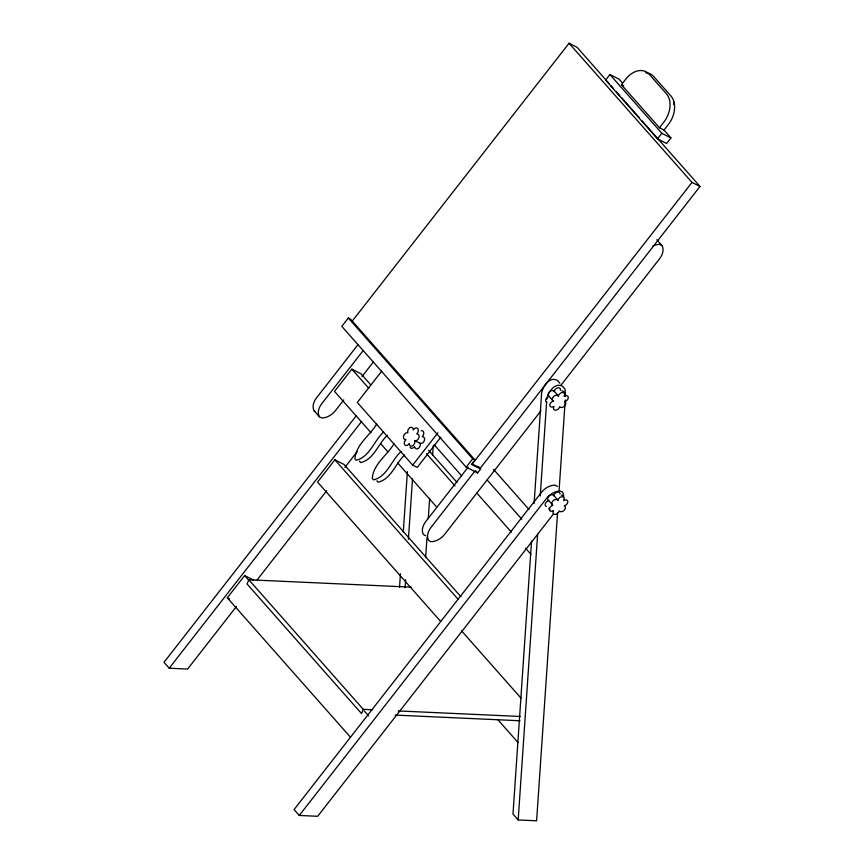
<?xml version="1.0" encoding="UTF-8"?>
<svg xmlns="http://www.w3.org/2000/svg" width="864" height="864" viewBox="0 0 864 864"><rect width="100%" height="100%" fill="white"/><g stroke="black" fill="none" stroke-linecap="round" stroke-linejoin="round"><path stroke-width="1.3" d="M399.535 587.207L400.453 573.772M403.283 532.105L407.398 471.614M405.108 587.725L405.659 579.658M408.402 539.33L412.517 478.85M425.628 557.604L427.01 537.43M428.285 518.605L429.656 498.442M432.583 455.404L433.22 445.997M531.544 541.21L512.989 814.072L518.184 819.968L536.609 820.8L557.55 512.881M534.103 503.572L541.598 393.347C542.754 386.64 549.353 376.088 557.356 380.376L559.829 383.227M518.184 819.968L537.667 533.66M540.227 496.022L546.62 401.933M559.105 490.018L565.24 399.935M565.51 395.896L565.034 389.124L562.561 386.262C554.558 381.974 547.96 392.526 546.804 399.244M673.866 104.717L673.672 101.671M554.213 391.608L554.072 391.316A3.596 2.462 -41.5 0 0 549.364 391.878A3.596 2.462 -41.5 0 0 549.115 396.306L553.198 401.177A3.596 2.462 -41.5 0 0 549.806 405.454A3.596 2.462 -41.5 0 0 553.889 406.415L553.997 406.501A3.596 2.462 -41.5 0 0 555.325 410.227A3.596 2.462 -41.5 0 0 559.656 406.76L559.829 406.685A3.596 2.462 -41.5 0 0 564.548 406.123A3.596 2.462 -41.5 0 0 564.797 401.706L564.872 401.533A3.596 2.462 -41.5 0 0 568.264 397.256A3.596 2.462 -41.5 0 0 564.181 396.295L564.073 396.209A3.596 2.462 -41.5 0 0 562.745 392.483A3.596 2.462 -41.5 0 0 558.414 395.95L554.256 391.241A3.596 2.462 -41.5 0 1 558.004 387.806A3.596 2.462 -41.5 0 1 560.401 390.323M557.906 500.526L557.777 500.245A3.596 2.462 -41.5 0 0 553.057 500.796A3.596 2.462 -41.5 0 0 552.809 505.224L552.744 505.386A3.596 2.462 -41.5 0 0 549.353 509.674A3.596 2.462 -41.5 0 0 553.435 510.624L553.532 510.721A3.596 2.462 -41.5 0 0 554.861 514.436A3.596 2.462 -41.5 0 0 559.192 510.97L559.375 510.894A3.596 2.462 -41.5 0 0 564.095 510.343A3.596 2.462 -41.5 0 0 564.343 505.915L564.408 505.742A3.596 2.462 -41.5 0 0 567.799 501.466A3.596 2.462 -41.5 0 0 563.717 500.515L563.609 500.418A3.596 2.462 -41.5 0 0 562.291 496.692A3.596 2.462 -41.5 0 0 557.95 500.159L553.792 495.461A3.596 2.462 -41.5 0 1 557.237 492.08A3.596 2.462 -41.5 0 1 560.012 493.97M248.832 579.776L247.061 583.999L361.53 713.567L363.29 709.355L248.832 579.776L411.361 587.153M480.622 469.033L471.506 464.422L474.973 459.972L350.59 319.172L348.311 318.028L341.809 326.365L466.182 467.165L477.587 472.921L480.622 469.033L478.85 467.024M351.81 321.656L569.063 43.243L577.055 47.282L609.131 83.581M358.052 344.585L316.57 397.786A14.375 9.839 -41.5 0 0 314.183 410.897L319.388 416.794L321.808 418.014A14.375 9.839 -41.5 0 0 335.448 410.584L343.753 399.946M363.258 350.482L321.764 403.672A14.375 9.839 -41.5 0 0 319.388 416.794M370.775 384.836L360.99 373.766L351.864 369.155L334.508 391.403L370.98 432.68M362.005 376.531L373.615 361.638M622.523 83.095L619.056 79.164L609.93 74.563L605.599 80.125L657.493 138.877L666.619 143.478L670.95 137.916L664.016 130.064L659.459 127.764L621.432 84.715L625.774 79.153A21.557 15.163 -63.2 0 1 649.188 74.25L666.403 93.733A21.557 15.163 -63.2 0 1 663.79 122.202L659.459 127.764M381.704 371.174L357.307 402.462L412.679 465.134L417.236 467.435L440.824 437.195M356.476 415.519L163.998 662.321L169.204 668.218L187.628 669.049L236.455 606.431M169.204 668.218L361.681 421.405M350.384 737.122L227.297 597.791L244.652 575.554L253.778 580.154M460.868 596.7L344.023 464.432L334.897 459.832L317.552 482.069L440.629 621.4M376.661 424.116C369.889 435.64 355.817 444.517 354.942 458.86L356.173 460.253C369.695 457.142 374.166 440.478 383.605 431.968M257.148 579.906L326.668 490.763M344.876 467.413L357.296 451.494M387.331 435.326C378.259 443.599 373.853 459.637 360.731 462.553L359.5 461.171M394.006 443.75C387.234 455.274 373.151 464.152 372.287 478.494L373.507 479.887C387.04 476.777 391.511 460.112 400.95 451.602M404.676 454.961C395.604 463.234 391.198 479.272 378.076 482.188L376.844 480.794M664.016 130.064L668.358 124.502A21.557 15.163 -63.2 0 0 670.961 96.034L653.746 76.55A21.557 15.163 -63.2 0 0 645.775 72.824M657.493 138.877L661.835 133.315L670.95 137.916M412.679 465.134L437.886 432.799M466.182 467.165L472.694 458.827L474.973 459.972M468.137 467.208L425.822 521.467A14.375 9.839 -41.5 0 0 423.446 534.578L425.866 535.81M475.006 470.966L431.028 527.353A14.375 9.839 -41.5 0 0 428.641 540.475L431.06 541.696A14.375 9.839 -41.5 0 0 444.712 534.265L540.961 410.854M642.092 120.895L700.002 186.451L480.352 468.094L472.262 464.011L692.01 182.412L568.976 43.2M560.876 385.312L659.61 258.714A14.375 9.839 -41.5 0 0 661.986 245.592L656.791 239.706M557.377 486.335L554.958 485.114A14.375 9.839 -41.5 0 0 541.307 492.545L294.073 809.568L299.279 815.454L546.512 498.431A14.375 9.839 -41.5 0 1 560.153 491L562.572 492.221A14.375 9.839 -41.5 0 1 563.652 496.13M553.576 513.832L317.693 816.286L299.279 815.454M549.428 396.403L549.04 396.468A3.596 2.462 -41.5 0 0 545.854 399.33A3.596 2.462 -41.5 0 0 546.815 402.235M552.29 504.382L548.586 500.688A3.596 2.462 -41.5 0 0 545.389 503.539A3.596 2.462 -41.5 0 0 546.361 506.444M363.29 709.355L372.697 709.776M398.218 710.932L520.452 716.483M395.107 715.09L520.031 720.76M553.586 401.112L553.273 401.004A3.596 2.462 -41.5 0 1 553.522 396.587A3.596 2.462 -41.5 0 1 558.23 396.025L558.371 396.317M548.964 500.612L548.651 500.515A3.596 2.462 -41.5 0 1 548.899 496.087A3.596 2.462 -41.5 0 1 553.619 495.536L553.748 495.817M621.432 84.715L623.711 85.871M691.913 182.369L700.002 186.451M414.569 440.435L414.839 440.597A3.596 2.527 -63.2 0 0 418.921 437.638A3.596 2.527 -63.2 0 0 416.826 433.944L416.804 433.771A3.596 2.527 -63.2 0 0 417.69 428.522A3.596 2.527 -63.2 0 0 413.402 429.916L413.251 429.905A3.596 2.527 -63.2 0 0 410.065 427.604A3.596 2.527 -63.2 0 0 407.873 432.702L407.743 432.853A3.596 2.527 -63.2 0 0 403.661 435.812A3.596 2.527 -63.2 0 0 405.767 439.506L405.788 439.679A3.596 2.527 -63.2 0 0 404.892 444.928A3.596 2.527 -63.2 0 0 409.19 443.534L409.331 443.545A3.596 2.527 -63.2 0 0 412.528 445.846A3.596 2.527 -63.2 0 0 414.72 440.748L420.314 443.351A3.596 2.527 -63.2 0 0 424.397 440.402A3.596 2.527 -63.2 0 0 422.291 436.709L422.269 436.525A3.596 2.527 -63.2 0 0 423.727 432.54A3.596 2.527 -63.2 0 0 421.297 430.704M227.297 597.791L229.586 598.946M661.986 245.592L659.567 244.372A14.375 9.839 -41.5 0 0 652.774 246.143M314.183 410.897L315.166 411.804M609.93 74.563L661.835 133.315M610.913 85.601L613.58 88.625M616.259 91.649L619.823 95.688M621.605 97.708L639.414 117.871M493.538 469.368L529.027 509.544M348.311 318.028L472.694 458.827M487.188 480.028L521.791 519.199M475.826 470.934L477.587 472.921M434.16 444.733L461.668 475.87M476.744 492.944L511.358 532.116M525.55 548.186L530.874 554.213M428.576 450.274L457.034 482.49M351.864 369.155L368.766 388.282M426.568 453.73L455.026 485.946M380.765 443.761L387.871 451.807M397.656 462.888L436.795 507.179M334.897 459.832L457.985 599.162M461.614 630.893L521.057 698.188M497.653 719.453L518.065 742.554M244.652 575.554L249.113 580.597M364.165 710.845L368.626 715.889M420.044 443.2L420.185 443.513A3.596 2.527 -63.2 0 1 418.262 448.448A3.596 2.527 -63.2 0 1 414.828 446.936M561.384 495.148A3.596 2.462 -41.5 0 1 563.652 497.308M550.163 509.652A3.596 2.462 -41.5 0 1 549.698 509.458M549.04 508.756A3.596 2.462 -41.5 0 1 548.867 508.291M414.266 446.872A3.596 2.527 -63.2 0 1 410.065 447.25M561.848 390.938A3.596 2.462 -41.5 0 1 564.106 392.548"/></g></svg>
